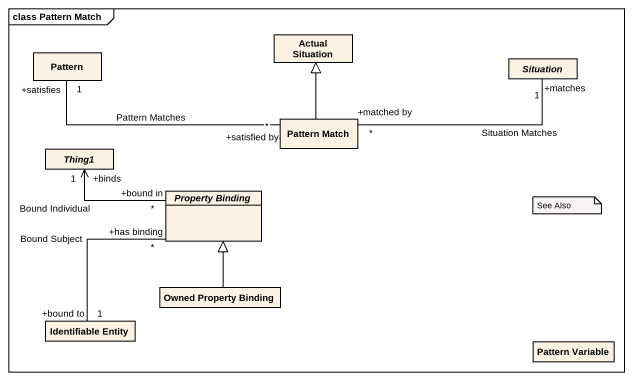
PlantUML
@startuml
mainframe class Pattern Match
hide circle
hide empty members
class Pattern
class "Actual Situation" as Actual_Situation
abstract class Situation
class "Pattern Match" as Pattern_Match
abstract class Thing1
abstract class "Property Binding" as Property_Binding
class "Owned Property Binding" as Owned_Property_Binding
class "Identifiable Entity" as Identifiable_Entity
class "Pattern Variable" as Pattern_Variable
Pattern_Match "+satisfied by\n*" -left- "+satisfies\n1" Pattern : Pattern Matches
Pattern_Match -up-|> Actual_Situation
Pattern_Match "+matched by\n*" -right- "+matches\n1" Situation : Situation Matches
Property_Binding "+bound in\n*" -left-> "+binds\n1" Thing1 : Bound Individual
Owned_Property_Binding -up-|> Property_Binding
Identifiable_Entity "+bound to\n1" -up- "+has binding\n*" Property_Binding : Bound Subject
note as N1
  See Also
end note
@enduml
